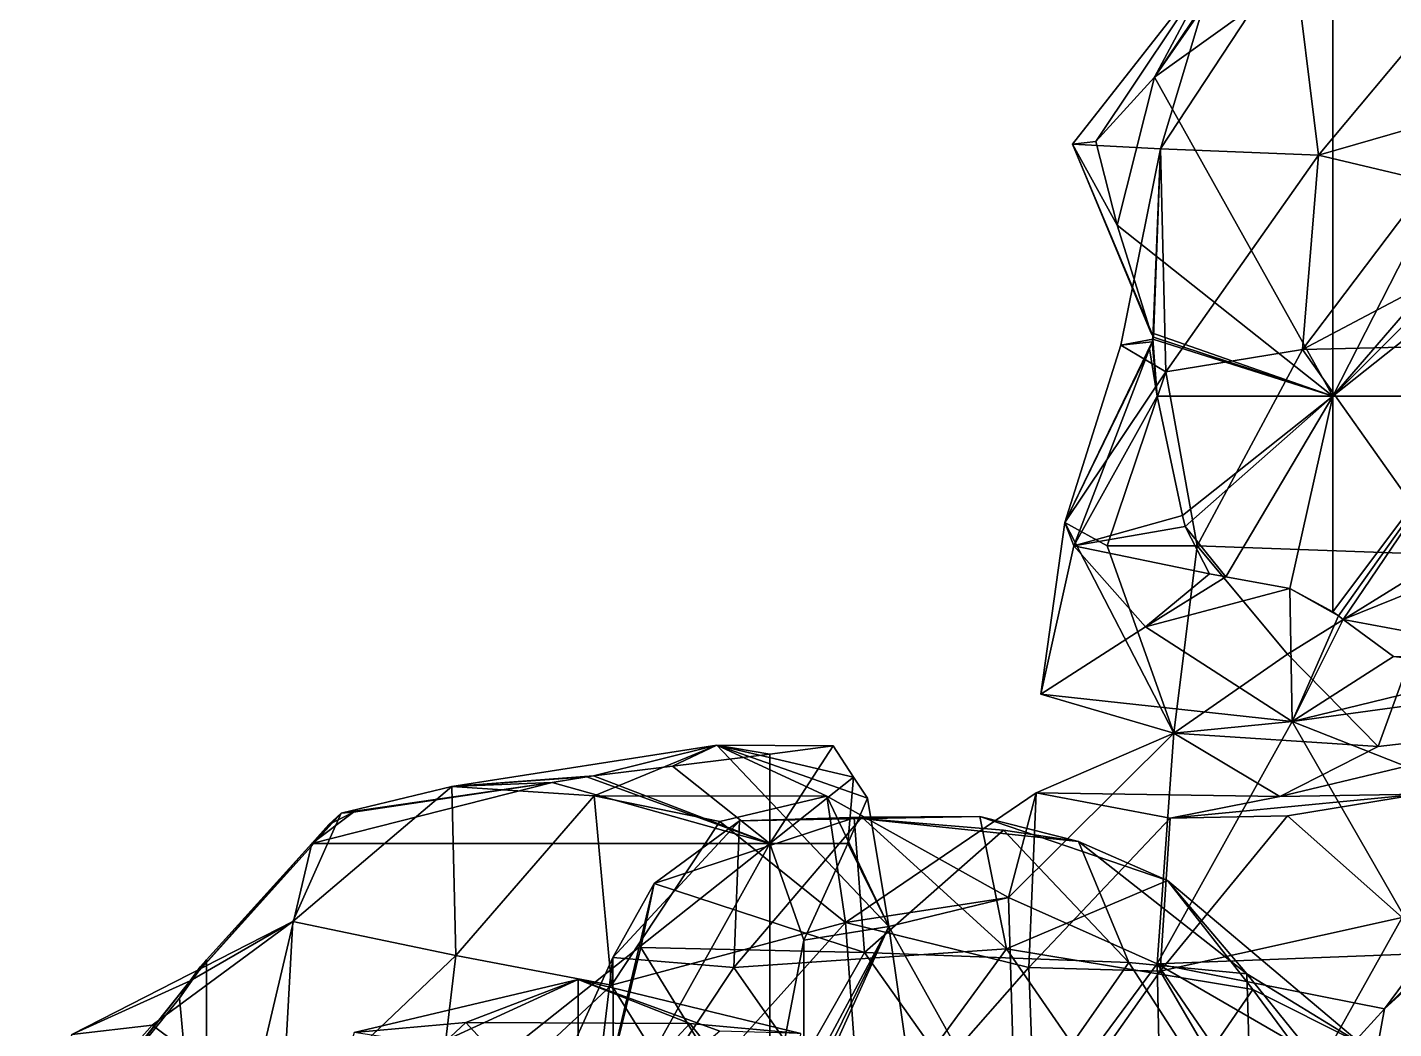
# Model space of a CAD drawing. Extents: x 290034 to 295698, y 4553723 to 4561693.
# Drawn here: x 294004.1 to 294125.4, y 4559452.1 to 4559540.9 of the extents above; entities that cross this region are included whole.
import ezdxf

# ---------------------------------------------------------------- set-up
doc = ezdxf.new("R2010")
doc.units = 0
doc.layers.add('Au_ppm_Pref_-_0_2', color=7, linetype='CONTINUOUS')

msp = doc.modelspace()

# ---------------------------------------------------------------- linework, layer by layer
at = {"layer": 'Au_ppm_Pref_-_0_2'}
for points in [[(294104.17, 4559536.5, 1934.37), (294114.2, 4559551.44, 1936.16), (294110.63, 4559545.8, 1936.25)], [(294104.17, 4559536.5, 1934.37), (294109.75, 4559546.98, 1930.28), (294114.2, 4559551.44, 1936.16)], [(294104.17, 4559536.5, 1934.37), (294120, 4559547.87, 1936.69), (294120, 4559508.19, 1928.71)], [(294110.63, 4559545.8, 1936.25), (294120, 4559547.87, 1936.69), (294104.17, 4559536.5, 1934.37)], [(294116.46, 4559548.01, 1924.53), (294104.69, 4559530.13, 1924.44), (294118.73, 4559529.59, 1918.84)], [(294116.46, 4559548.01, 1924.53), (294109.75, 4559546.98, 1930.28), (294104.69, 4559530.13, 1924.44)], [(294116.46, 4559548.01, 1924.53), (294118.73, 4559529.59, 1918.84), (294128.57, 4559541.35, 1920.74)], [(294140.25, 4559547.87, 1933.17), (294146.6, 4559538.99, 1930.28), (294120, 4559508.19, 1928.71)], [(294140.25, 4559547.87, 1933.17), (294120, 4559508.19, 1928.71), (294120, 4559547.87, 1936.69)], [(294096.9, 4559530.55, 1930.28), (294109.75, 4559546.98, 1930.28), (294098.96, 4559530.79, 1933.21)], [(294104.69, 4559530.13, 1924.44), (294109.75, 4559546.98, 1930.28), (294096.9, 4559530.55, 1930.28)], [(294098.96, 4559530.79, 1933.21), (294109.75, 4559546.98, 1930.28), (294104.17, 4559536.5, 1934.37)], [(294139.57, 4559535.59, 1917.19), (294128.57, 4559541.35, 1920.74), (294118.73, 4559529.59, 1918.84)], [(294146.6, 4559538.99, 1930.28), (294147.97, 4559536.12, 1929.47), (294120, 4559508.19, 1928.71)], [(294098.96, 4559530.79, 1933.21), (294104.17, 4559536.5, 1934.37), (294100.86, 4559523.38, 1931.72)], [(294104.17, 4559536.5, 1934.37), (294120, 4559508.19, 1928.71), (294100.86, 4559523.38, 1931.72)], [(294128.57, 4559527.23, 1913.57), (294139.57, 4559535.59, 1917.19), (294118.73, 4559529.59, 1918.84)], [(294151.27, 4559533.01, 1928.26), (294120, 4559508.19, 1928.71), (294147.97, 4559536.12, 1929.47)], [(294134.35, 4559508.19, 1926.97), (294120, 4559508.19, 1928.71), (294151.27, 4559533.01, 1928.26)], [(294100.86, 4559523.38, 1931.72), (294096.9, 4559530.55, 1930.28), (294098.96, 4559530.79, 1933.21)], [(294103.83, 4559513.83, 1930.52), (294096.9, 4559530.55, 1930.28), (294100.86, 4559523.38, 1931.72)], [(294103.83, 4559513.83, 1930.52), (294104.07, 4559513.44, 1930.46), (294096.9, 4559530.55, 1930.28)], [(294096.9, 4559530.55, 1930.28), (294104.07, 4559513.44, 1930.46), (294104.69, 4559530.13, 1924.44)], [(294104.69, 4559530.13, 1924.44), (294104.03, 4559513.24, 1930.44), (294101.17, 4559512.73, 1924.34)], [(294104.69, 4559530.13, 1924.44), (294101.17, 4559512.73, 1924.34), (294105.18, 4559510.35, 1919.15)], [(294104.69, 4559530.13, 1924.44), (294104.07, 4559513.44, 1930.46), (294104.03, 4559513.24, 1930.44)], [(294118.73, 4559529.59, 1918.84), (294104.69, 4559530.13, 1924.44), (294105.18, 4559510.35, 1919.15)], [(294117.32, 4559512.33, 1912.67), (294118.73, 4559529.59, 1918.84), (294105.18, 4559510.35, 1919.15)], [(294128.57, 4559527.23, 1913.57), (294118.73, 4559529.59, 1918.84), (294117.32, 4559512.33, 1912.67)], [(294117.32, 4559512.33, 1912.67), (294134.89, 4559521.61, 1912.46), (294128.57, 4559527.23, 1913.57)], [(294100.86, 4559523.38, 1931.72), (294120, 4559508.19, 1928.71), (294103.83, 4559513.83, 1930.52)], [(294134.89, 4559521.61, 1912.46), (294117.32, 4559512.33, 1912.67), (294133.8, 4559512.73, 1908.99)], [(294103.83, 4559513.83, 1930.52), (294120, 4559508.19, 1928.71), (294104.07, 4559513.44, 1930.46)], [(294096.2, 4559496.97, 1923.46), (294103.95, 4559513.02, 1930.42), (294103.73, 4559512.39, 1930.37)], [(294096.2, 4559496.97, 1923.46), (294101.17, 4559512.73, 1924.34), (294103.95, 4559513.02, 1930.42)], [(294105.18, 4559510.35, 1919.15), (294101.17, 4559512.73, 1924.34), (294096.2, 4559496.97, 1923.46)], [(294096.2, 4559496.97, 1923.46), (294103.73, 4559512.39, 1930.37), (294097, 4559494.91, 1927.35)], [(294097, 4559494.91, 1927.35), (294103.73, 4559512.39, 1930.37), (294104.39, 4559508.19, 1929.89)], [(294104.03, 4559513.24, 1930.44), (294103.95, 4559513.02, 1930.42), (294101.17, 4559512.73, 1924.34)], [(294103.95, 4559513.02, 1930.42), (294104.39, 4559508.19, 1929.89), (294103.73, 4559512.39, 1930.37)], [(294104.03, 4559513.24, 1930.44), (294104.39, 4559508.19, 1929.89), (294103.95, 4559513.02, 1930.42)], [(294104.07, 4559513.44, 1930.46), (294120, 4559508.19, 1928.71), (294104.03, 4559513.24, 1930.44)], [(294120, 4559508.19, 1928.71), (294104.39, 4559508.19, 1929.89), (294104.03, 4559513.24, 1930.44)], [(294117.32, 4559512.33, 1912.67), (294130.21, 4559494.1, 1913.45), (294133.8, 4559512.73, 1908.99)], [(294105.18, 4559510.35, 1919.15), (294107.95, 4559494.91, 1914.62), (294117.32, 4559512.33, 1912.67)], [(294117.32, 4559512.33, 1912.67), (294107.95, 4559494.91, 1914.62), (294130.21, 4559494.1, 1913.45)], [(294096.2, 4559496.97, 1923.46), (294099.96, 4559494.91, 1918.4), (294105.18, 4559510.35, 1919.15)], [(294105.18, 4559510.35, 1919.15), (294099.96, 4559494.91, 1918.4), (294107.95, 4559494.91, 1914.62)], [(294097, 4559494.91, 1927.35), (294104.39, 4559508.19, 1929.89), (294106.65, 4559497.59, 1928.75)], [(294120, 4559508.19, 1928.71), (294106.65, 4559497.59, 1928.75), (294104.39, 4559508.19, 1929.89)], [(294120, 4559508.19, 1928.71), (294106.9, 4559496.62, 1928.65), (294106.65, 4559497.59, 1928.75)], [(294120, 4559508.19, 1928.71), (294110.51, 4559492.16, 1928.01), (294106.9, 4559496.62, 1928.65)], [(294110.51, 4559492.16, 1928.01), (294120, 4559508.19, 1928.71), (294116.17, 4559491.14, 1927.51)], [(294116.17, 4559491.14, 1927.51), (294120, 4559508.19, 1928.71), (294120, 4559489.07, 1927.06)], [(294120, 4559489.07, 1927.06), (294134.35, 4559508.19, 1926.97), (294120.49, 4559488.71, 1926.97)], [(294120, 4559489.07, 1927.06), (294120, 4559508.19, 1928.71), (294134.35, 4559508.19, 1926.97)], [(294120.49, 4559488.71, 1926.97), (294134.35, 4559508.19, 1926.97), (294120.92, 4559488.39, 1926.89)], [(294170, 4559508.19, 1922.65), (294138.73, 4559485.06, 1924.44), (294120.92, 4559488.39, 1926.89)], [(294134.35, 4559508.19, 1926.97), (294170, 4559508.19, 1922.65), (294120.92, 4559488.39, 1926.89)], [(294094.07, 4559481.76, 1924.34), (294096.2, 4559496.97, 1923.46), (294097, 4559494.91, 1927.35)], [(294094.07, 4559481.76, 1924.34), (294105.88, 4559478.3, 1918.68), (294096.2, 4559496.97, 1923.46)], [(294105.88, 4559478.3, 1918.68), (294099.96, 4559494.91, 1918.4), (294096.2, 4559496.97, 1923.46)], [(294106.9, 4559496.62, 1928.65), (294097, 4559494.91, 1927.35), (294106.65, 4559497.59, 1928.75)], [(294097, 4559494.91, 1927.35), (294106.9, 4559496.62, 1928.65), (294109.05, 4559492.42, 1928.13)], [(294106.9, 4559496.62, 1928.65), (294110.51, 4559492.16, 1928.01), (294109.05, 4559492.42, 1928.13)], [(294094.07, 4559481.76, 1924.34), (294097, 4559494.91, 1927.35), (294103.37, 4559487.73, 1926.73)], [(294097, 4559494.91, 1927.35), (294109.05, 4559492.42, 1928.13), (294103.37, 4559487.73, 1926.73)], [(294099.96, 4559494.91, 1918.4), (294105.88, 4559478.3, 1918.68), (294107.95, 4559494.91, 1914.62)], [(294105.88, 4559478.3, 1918.68), (294115.97, 4559485.29, 1915.19), (294107.95, 4559494.91, 1914.62)], [(294130.21, 4559494.1, 1913.45), (294107.95, 4559494.91, 1914.62), (294115.97, 4559485.29, 1915.19)], [(294130.21, 4559494.1, 1913.45), (294115.97, 4559485.29, 1915.19), (294124.01, 4559477.1, 1916.25)], [(294130.21, 4559494.1, 1913.45), (294124.01, 4559477.1, 1916.25), (294142.99, 4559479.3, 1911.57)], [(294103.37, 4559487.73, 1926.73), (294109.05, 4559492.42, 1928.13), (294110.51, 4559492.16, 1928.01)], [(294103.37, 4559487.73, 1926.73), (294110.51, 4559492.16, 1928.01), (294116.17, 4559491.14, 1927.51)], [(294103.37, 4559487.73, 1926.73), (294116.17, 4559491.14, 1927.51), (294116.39, 4559479.33, 1923.59)], [(294120.49, 4559488.71, 1926.97), (294116.17, 4559491.14, 1927.51), (294120, 4559489.07, 1927.06)], [(294116.39, 4559479.33, 1923.59), (294116.17, 4559491.14, 1927.51), (294120.49, 4559488.71, 1926.97)], [(294116.39, 4559479.33, 1923.59), (294120.49, 4559488.71, 1926.97), (294120.92, 4559488.39, 1926.89)], [(294125.38, 4559485.08, 1926.06), (294116.39, 4559479.33, 1923.59), (294120.92, 4559488.39, 1926.89)], [(294120.92, 4559488.39, 1926.89), (294138.73, 4559485.06, 1924.44), (294125.38, 4559485.08, 1926.06)], [(294116.39, 4559479.33, 1923.59), (294094.07, 4559481.76, 1924.34), (294103.37, 4559487.73, 1926.73)], [(294124.01, 4559477.1, 1916.25), (294115.97, 4559485.29, 1915.19), (294105.88, 4559478.3, 1918.68)], [(294135.44, 4559483.98, 1924.75), (294116.39, 4559479.33, 1923.59), (294125.38, 4559485.08, 1926.06)], [(294125.38, 4559485.08, 1926.06), (294138.73, 4559485.06, 1924.44), (294135.44, 4559483.98, 1924.75)], [(294138.91, 4559482.39, 1923.64), (294116.39, 4559479.33, 1923.59), (294135.44, 4559483.98, 1924.75)], [(294116.39, 4559479.33, 1923.59), (294138.91, 4559482.39, 1923.64), (294131.25, 4559473.47, 1920.87)], [(294094.07, 4559481.76, 1924.34), (294116.39, 4559479.33, 1923.59), (294105.88, 4559478.3, 1918.68)], [(294105.88, 4559478.3, 1918.68), (294116.39, 4559479.33, 1923.59), (294104.39, 4559457.82, 1923.37)], [(294128.24, 4559458.73, 1923.41), (294104.39, 4559457.82, 1923.37), (294116.39, 4559479.33, 1923.59)], [(294142.99, 4559479.3, 1911.57), (294124.01, 4559477.1, 1916.25), (294115.3, 4559472.66, 1912.4)], [(294115.3, 4559472.66, 1912.4), (294127.69, 4559472.87, 1906.81), (294142.99, 4559479.3, 1911.57)], [(294131.25, 4559473.47, 1920.87), (294128.24, 4559458.73, 1923.41), (294116.39, 4559479.33, 1923.59)], [(294065.32, 4559477.23, 1924.42), (294054.35, 4559474.49, 1930.22), (294041.77, 4559473.56, 1924.86)], [(294041.77, 4559473.56, 1924.86), (294054.41, 4559472.74, 1919.18), (294065.32, 4559477.23, 1924.42)], [(294065.32, 4559477.23, 1924.42), (294061.37, 4559475.35, 1929.95), (294054.35, 4559474.49, 1930.22)], [(294075.06, 4559472.69, 1918.4), (294065.32, 4559477.23, 1924.42), (294054.41, 4559472.74, 1919.18)], [(294065.32, 4559477.23, 1924.42), (294070, 4559476.42, 1929.59), (294061.37, 4559475.35, 1929.95)], [(294065.32, 4559477.23, 1924.42), (294075.63, 4559477.15, 1929.23), (294070, 4559476.42, 1929.59)], [(294075.63, 4559477.15, 1929.23), (294065.32, 4559477.23, 1924.42), (294077.43, 4559474.39, 1928.84)], [(294077.43, 4559474.39, 1928.84), (294065.32, 4559477.23, 1924.42), (294078.68, 4559472.52, 1928.59)], [(294078.68, 4559472.52, 1928.59), (294065.32, 4559477.23, 1924.42), (294080.57, 4559461.12, 1924.39)], [(294075.06, 4559472.69, 1918.4), (294080.57, 4559461.12, 1924.39), (294065.32, 4559477.23, 1924.42)], [(294093.67, 4559473, 1912.46), (294105.88, 4559478.3, 1918.68), (294091.21, 4559463.71, 1918.92)], [(294104.39, 4559457.82, 1923.37), (294091.21, 4559463.71, 1918.92), (294105.88, 4559478.3, 1918.68)], [(294093.67, 4559473, 1912.46), (294115.3, 4559472.66, 1912.4), (294105.88, 4559478.3, 1918.68)], [(294105.88, 4559478.3, 1918.68), (294115.3, 4559472.66, 1912.4), (294124.01, 4559477.1, 1916.25)], [(294061.37, 4559475.35, 1929.95), (294070, 4559476.42, 1929.59), (294070, 4559468.5, 1928.87)], [(294070, 4559476.42, 1929.59), (294075.63, 4559477.15, 1929.23), (294070, 4559468.5, 1928.87)], [(294075.63, 4559477.15, 1929.23), (294077.43, 4559474.39, 1928.84), (294070, 4559468.5, 1928.87)], [(294061.37, 4559475.35, 1929.95), (294070, 4559468.5, 1928.87), (294054.35, 4559474.49, 1930.22)], [(294033.06, 4559471.28, 1931.01), (294050.68, 4559473.92, 1930.36), (294029.35, 4559468.5, 1930.94)], [(294050.68, 4559473.92, 1930.36), (294070, 4559468.5, 1928.87), (294029.35, 4559468.5, 1930.94)], [(294031.95, 4559471.19, 1930.28), (294050.68, 4559473.92, 1930.36), (294033.06, 4559471.28, 1931.01)], [(294041.77, 4559473.56, 1924.86), (294050.68, 4559473.92, 1930.36), (294031.95, 4559471.19, 1930.28)], [(294041.77, 4559473.56, 1924.86), (294054.35, 4559474.49, 1930.22), (294053.78, 4559474.4, 1930.24)], [(294041.77, 4559473.56, 1924.86), (294053.78, 4559474.4, 1930.24), (294050.68, 4559473.92, 1930.36)], [(294053.78, 4559474.4, 1930.24), (294070, 4559468.5, 1928.87), (294050.68, 4559473.92, 1930.36)], [(294054.35, 4559474.49, 1930.22), (294070, 4559468.5, 1928.87), (294053.78, 4559474.4, 1930.24)], [(294070, 4559468.5, 1928.87), (294077.43, 4559474.39, 1928.84), (294076.93, 4559468.5, 1928.37)], [(294076.93, 4559468.5, 1928.37), (294077.43, 4559474.39, 1928.84), (294078.68, 4559472.52, 1928.59)], [(294041.77, 4559473.56, 1924.86), (294031.95, 4559471.19, 1930.28), (294027.65, 4559461.59, 1924.03)], [(294041.77, 4559473.56, 1924.86), (294027.65, 4559461.59, 1924.03), (294042.13, 4559458.57, 1918.8)], [(294041.77, 4559473.56, 1924.86), (294042.13, 4559458.57, 1918.8), (294054.41, 4559472.74, 1919.18)], [(294055.96, 4559455.92, 1913.32), (294054.41, 4559472.74, 1919.18), (294042.13, 4559458.57, 1918.8)], [(294075.06, 4559472.69, 1918.4), (294054.41, 4559472.74, 1919.18), (294065.57, 4559470.45, 1914.68)], [(294055.96, 4559455.92, 1913.32), (294065.57, 4559470.45, 1914.68), (294054.41, 4559472.74, 1919.18)], [(294075.06, 4559472.69, 1918.4), (294065.57, 4559470.45, 1914.68), (294076.74, 4559461.5, 1911.74)], [(294091.21, 4559463.71, 1918.92), (294080.57, 4559461.12, 1924.39), (294075.06, 4559472.69, 1918.4)], [(294075.06, 4559472.69, 1918.4), (294076.74, 4559461.5, 1911.74), (294091.21, 4559463.71, 1918.92)], [(294076.74, 4559461.5, 1911.74), (294093.67, 4559473, 1912.46), (294091.21, 4559463.71, 1918.92)], [(294093.67, 4559473, 1912.46), (294076.74, 4559461.5, 1911.74), (294093.01, 4559457.49, 1907.09)], [(294080.57, 4559461.12, 1924.39), (294076.93, 4559468.5, 1928.37), (294078.68, 4559472.52, 1928.59)], [(294093.67, 4559473, 1912.46), (294093.01, 4559457.49, 1907.09), (294105.56, 4559470.76, 1907.61)], [(294093.67, 4559473, 1912.46), (294105.56, 4559470.76, 1907.61), (294115.3, 4559472.66, 1912.4)], [(294105.56, 4559470.76, 1907.61), (294127.69, 4559472.87, 1906.81), (294115.3, 4559472.66, 1912.4)], [(294105.56, 4559470.76, 1907.61), (294115.97, 4559470.95, 1902.63), (294127.69, 4559472.87, 1906.81)], [(294127.69, 4559472.87, 1906.81), (294115.97, 4559470.95, 1902.63), (294126.14, 4559461.93, 1899.63)], [(294029.35, 4559468.5, 1930.94), (294018.54, 4559456.31, 1929.61), (294031.95, 4559471.19, 1930.28)], [(294018.54, 4559456.31, 1929.61), (294027.65, 4559461.59, 1924.03), (294031.95, 4559471.19, 1930.28)], [(294030.86, 4559470.17, 1931.02), (294033.06, 4559471.28, 1931.01), (294029.35, 4559468.5, 1930.94)], [(294029.35, 4559468.5, 1930.94), (294031.95, 4559471.19, 1930.28), (294030.86, 4559470.17, 1931.02)], [(294030.86, 4559470.17, 1931.02), (294031.95, 4559471.19, 1930.28), (294033.06, 4559471.28, 1931.01)], [(294055.96, 4559455.92, 1913.32), (294076.74, 4559461.5, 1911.74), (294065.57, 4559470.45, 1914.68)], [(294056.07, 4559458.37, 1876.26), (294067.31, 4559470.51, 1875.45), (294066.82, 4559457.48, 1881.58)], [(294056.07, 4559458.37, 1876.26), (294059.75, 4559464.95, 1869.95), (294067.31, 4559470.51, 1875.45)], [(294059.75, 4559464.95, 1869.95), (294077.49, 4559470.79, 1871.45), (294067.31, 4559470.51, 1875.45)], [(294077.49, 4559470.79, 1871.45), (294059.75, 4559464.95, 1869.95), (294078.42, 4559458.84, 1865.01)], [(294091.04, 4559459.14, 1882.31), (294066.82, 4559457.48, 1881.58), (294078.17, 4559470.84, 1880.68)], [(294067.31, 4559470.51, 1875.45), (294078.17, 4559470.84, 1880.68), (294066.82, 4559457.48, 1881.58)], [(294088.67, 4559470.89, 1875.75), (294078.17, 4559470.84, 1880.68), (294067.31, 4559470.51, 1875.45)], [(294088.67, 4559470.89, 1875.75), (294067.31, 4559470.51, 1875.45), (294077.49, 4559470.79, 1871.45)], [(294088.67, 4559470.89, 1875.75), (294077.49, 4559470.79, 1871.45), (294097.43, 4559468.69, 1870.89)], [(294097.43, 4559468.69, 1870.89), (294077.49, 4559470.79, 1871.45), (294090.77, 4559469.67, 1867.42)], [(294077.49, 4559470.79, 1871.45), (294078.42, 4559458.84, 1865.01), (294090.77, 4559469.67, 1867.42)], [(294091.04, 4559459.14, 1882.31), (294078.17, 4559470.84, 1880.68), (294088.67, 4559470.89, 1875.75)], [(294091.04, 4559459.14, 1882.31), (294088.67, 4559470.89, 1875.75), (294105.31, 4559465.22, 1876.88)], [(294097.43, 4559468.69, 1870.89), (294105.31, 4559465.22, 1876.88), (294088.67, 4559470.89, 1875.75)], [(294104.66, 4559457.18, 1901.89), (294105.56, 4559470.76, 1907.61), (294093.01, 4559457.49, 1907.09)], [(294104.66, 4559457.18, 1901.89), (294126.14, 4559461.93, 1899.63), (294115.97, 4559470.95, 1902.63)], [(294104.66, 4559457.18, 1901.89), (294115.97, 4559470.95, 1902.63), (294105.56, 4559470.76, 1907.61)], [(294090.77, 4559469.67, 1867.42), (294078.42, 4559458.84, 1865.01), (294101.9, 4559457.95, 1866.09)], [(294097.43, 4559468.69, 1870.89), (294090.77, 4559469.67, 1867.42), (294101.9, 4559457.95, 1866.09)], [(294020, 4559458.17, 1930.65), (294018.54, 4559456.31, 1929.61), (294029.35, 4559468.5, 1930.94)], [(294029.35, 4559468.5, 1930.94), (294020, 4559428.82, 1928.49), (294020, 4559458.17, 1930.65)], [(294070, 4559468.5, 1928.87), (294020, 4559428.82, 1928.49), (294029.35, 4559468.5, 1930.94)], [(294047.9, 4559428.82, 1926.97), (294020, 4559428.82, 1928.49), (294070, 4559468.5, 1928.87)], [(294070, 4559468.5, 1928.87), (294070, 4559444.24, 1926.97), (294047.9, 4559428.82, 1926.97)], [(294073.03, 4559459.92, 1927.98), (294070, 4559468.5, 1928.87), (294076.93, 4559468.5, 1928.37)], [(294073.03, 4559459.92, 1927.98), (294070, 4559444.24, 1926.97), (294070, 4559468.5, 1928.87)], [(294076.93, 4559468.5, 1928.37), (294080.57, 4559461.12, 1924.39), (294073.03, 4559459.92, 1927.98)], [(294112.36, 4559456.93, 1872.01), (294105.31, 4559465.22, 1876.88), (294097.43, 4559468.69, 1870.89)], [(294112.36, 4559456.93, 1872.01), (294097.43, 4559468.69, 1870.89), (294101.9, 4559457.95, 1866.09)], [(294091.04, 4559459.14, 1882.31), (294105.31, 4559465.22, 1876.88), (294112.91, 4559455.55, 1880.08)], [(294112.36, 4559456.93, 1872.01), (294122.52, 4559450.72, 1876.83), (294105.31, 4559465.22, 1876.88)], [(294112.91, 4559455.55, 1880.08), (294105.31, 4559465.22, 1876.88), (294122.52, 4559450.72, 1876.83)], [(294056.07, 4559458.37, 1876.26), (294053.93, 4559440.49, 1870.91), (294059.75, 4559464.95, 1869.95)], [(294059.75, 4559464.95, 1869.95), (294053.93, 4559440.49, 1870.91), (294058.57, 4559459.28, 1867.59)], [(294059.75, 4559464.95, 1869.95), (294058.57, 4559459.28, 1867.59), (294078.42, 4559458.84, 1865.01)], [(294091.21, 4559463.71, 1918.92), (294091.87, 4559440.89, 1924.73), (294080.57, 4559461.12, 1924.39)], [(294091.21, 4559463.71, 1918.92), (294104.39, 4559457.82, 1923.37), (294091.87, 4559440.89, 1924.73)], [(294015.18, 4559452.39, 1920.7), (294027.65, 4559461.59, 1924.03), (294008.04, 4559451.56, 1924.34)], [(294008.04, 4559451.56, 1924.34), (294027.65, 4559461.59, 1924.03), (294018.54, 4559456.31, 1929.61)], [(294026.7, 4559443.86, 1918.02), (294027.65, 4559461.59, 1924.03), (294015.18, 4559452.39, 1920.7)], [(294026.7, 4559443.86, 1918.02), (294042.13, 4559458.57, 1918.8), (294027.65, 4559461.59, 1924.03)], [(294055.96, 4559455.92, 1913.32), (294062.45, 4559445.58, 1909.62), (294076.74, 4559461.5, 1911.74)], [(294078.23, 4559440.69, 1907.6), (294076.74, 4559461.5, 1911.74), (294062.45, 4559445.58, 1909.62)], [(294093.01, 4559457.49, 1907.09), (294076.74, 4559461.5, 1911.74), (294078.23, 4559440.69, 1907.6)], [(294126.14, 4559461.93, 1899.63), (294104.66, 4559457.18, 1901.89), (294114.29, 4559440.73, 1899.69)], [(294126.14, 4559461.93, 1899.63), (294114.29, 4559440.73, 1899.69), (294134.37, 4559441.46, 1897.38)], [(294073.03, 4559459.92, 1927.98), (294080.57, 4559461.12, 1924.39), (294073.04, 4559447.03, 1926.97)], [(294073.04, 4559445.72, 1926.87), (294080.57, 4559461.12, 1924.39), (294073.05, 4559444.52, 1926.77)], [(294073.04, 4559447.03, 1926.97), (294080.57, 4559461.12, 1924.39), (294073.04, 4559445.72, 1926.87)], [(294073.05, 4559444.52, 1926.77), (294080.57, 4559461.12, 1924.39), (294083.45, 4559441.13, 1925.76)], [(294080.57, 4559461.12, 1924.39), (294091.87, 4559440.89, 1924.73), (294083.45, 4559441.13, 1925.76)], [(294053.93, 4559440.49, 1870.91), (294069, 4559442.29, 1865.3), (294058.57, 4559459.28, 1867.59)], [(294078.42, 4559458.84, 1865.01), (294058.57, 4559459.28, 1867.59), (294069, 4559442.29, 1865.3)], [(294091.04, 4559459.14, 1882.31), (294078.06, 4559441.44, 1882.51), (294066.82, 4559457.48, 1881.58)], [(294073.04, 4559447.03, 1926.97), (294070, 4559444.24, 1926.97), (294073.03, 4559459.92, 1927.98)], [(294091.04, 4559459.14, 1882.31), (294103.23, 4559441.5, 1882.78), (294078.06, 4559441.44, 1882.51)], [(294112.91, 4559455.55, 1880.08), (294103.23, 4559441.5, 1882.78), (294091.04, 4559459.14, 1882.31)], [(294129.76, 4559458.52, 1923.32), (294131.09, 4559459.7, 1923.31), (294120, 4559428.82, 1921.29)], [(294170, 4559428.82, 1916.38), (294120, 4559428.82, 1921.29), (294131.09, 4559459.7, 1923.31)], [(294020, 4559458.17, 1930.65), (294017.6, 4559454.78, 1930.51), (294019.44, 4559457.55, 1930.63)], [(294020, 4559458.17, 1930.65), (294020, 4559428.82, 1928.49), (294017.6, 4559454.78, 1930.51)], [(294019.44, 4559457.55, 1930.63), (294018.54, 4559456.31, 1929.61), (294020, 4559458.17, 1930.65)], [(294042.13, 4559458.57, 1918.8), (294026.7, 4559443.86, 1918.02), (294040.06, 4559441.11, 1912.81)], [(294055.96, 4559455.92, 1913.32), (294042.13, 4559458.57, 1918.8), (294040.06, 4559441.11, 1912.81)], [(294048.41, 4559441.46, 1876.83), (294056.07, 4559458.37, 1876.26), (294056.17, 4559441.46, 1881.26)], [(294056.07, 4559458.37, 1876.26), (294048.41, 4559441.46, 1876.83), (294053.93, 4559440.49, 1870.91)], [(294056.07, 4559458.37, 1876.26), (294066.82, 4559457.48, 1881.58), (294056.17, 4559441.46, 1881.26)], [(294069, 4559442.29, 1865.3), (294090.54, 4559441.69, 1863.99), (294078.42, 4559458.84, 1865.01)], [(294090.54, 4559441.69, 1863.99), (294101.9, 4559457.95, 1866.09), (294078.42, 4559458.84, 1865.01)], [(294112.85, 4559441, 1865.18), (294101.9, 4559457.95, 1866.09), (294090.54, 4559441.69, 1863.99)], [(294104.39, 4559457.82, 1923.37), (294104.76, 4559441.29, 1923.91), (294091.87, 4559440.89, 1924.73)], [(294112.36, 4559456.93, 1872.01), (294101.9, 4559457.95, 1866.09), (294112.85, 4559441, 1865.18)], [(294128.24, 4559458.73, 1923.41), (294124.6, 4559453.83, 1923.36), (294104.39, 4559457.82, 1923.37)], [(294104.39, 4559457.82, 1923.37), (294114.42, 4559443.23, 1923.24), (294104.76, 4559441.29, 1923.91)], [(294104.39, 4559457.82, 1923.37), (294120, 4559448.79, 1923.3), (294114.42, 4559443.23, 1923.24)], [(294104.39, 4559457.82, 1923.37), (294124.6, 4559453.83, 1923.36), (294120, 4559448.79, 1923.3)], [(294129.76, 4559458.52, 1923.32), (294120, 4559428.82, 1921.29), (294124.6, 4559453.83, 1923.36)], [(294128.86, 4559458.05, 1923.36), (294124.6, 4559453.83, 1923.36), (294128.24, 4559458.73, 1923.41)], [(294128.86, 4559458.05, 1923.36), (294129.76, 4559458.52, 1923.32), (294124.6, 4559453.83, 1923.36)], [(294017.6, 4559454.78, 1930.51), (294018.54, 4559456.31, 1929.61), (294019.44, 4559457.55, 1930.63)], [(294078.06, 4559441.44, 1882.51), (294056.17, 4559441.46, 1881.26), (294066.82, 4559457.48, 1881.58)], [(294078.23, 4559440.69, 1907.6), (294093.6, 4559441.46, 1901.92), (294093.01, 4559457.49, 1907.09)], [(294104.66, 4559457.18, 1901.89), (294093.01, 4559457.49, 1907.09), (294093.6, 4559441.46, 1901.92)], [(294104.66, 4559457.18, 1901.89), (294093.6, 4559441.46, 1901.92), (294114.29, 4559440.73, 1899.69)], [(294112.36, 4559456.93, 1872.01), (294125.87, 4559440.26, 1871.33), (294122.52, 4559450.72, 1876.83)], [(294112.36, 4559456.93, 1872.01), (294112.85, 4559441, 1865.18), (294125.87, 4559440.26, 1871.33)], [(294005.77, 4559440.11, 1929.97), (294005.18, 4559439.53, 1929.5), (294018.54, 4559456.31, 1929.61)], [(294008.04, 4559451.56, 1924.34), (294018.54, 4559456.31, 1929.61), (294005.18, 4559439.53, 1929.5)], [(294005.77, 4559440.11, 1929.97), (294018.54, 4559456.31, 1929.61), (294017.6, 4559454.78, 1930.51)], [(294052.99, 4559456.43, 1852.68), (294040.37, 4559450.64, 1856.13), (294033.12, 4559451.72, 1853.07)], [(294052.99, 4559456.43, 1852.68), (294033.12, 4559451.72, 1853.07), (294043.03, 4559452.62, 1848.1)], [(294055.96, 4559455.92, 1913.32), (294040.06, 4559441.11, 1912.81), (294062.45, 4559445.58, 1909.62)], [(294052.99, 4559456.43, 1852.68), (294052.99, 4559441.24, 1858.28), (294040.37, 4559450.64, 1856.13)], [(294062.9, 4559452.52, 1848.12), (294052.99, 4559456.43, 1852.68), (294043.03, 4559452.62, 1848.1)], [(294062.9, 4559452.52, 1848.12), (294072.76, 4559451.63, 1853.07), (294052.99, 4559456.43, 1852.68)], [(294052.99, 4559456.43, 1852.68), (294065.57, 4559451.84, 1856.53), (294052.99, 4559441.24, 1858.28)], [(294052.99, 4559456.43, 1852.68), (294072.76, 4559451.63, 1853.07), (294065.57, 4559451.84, 1856.53)], [(294123.29, 4559441.46, 1880.28), (294103.23, 4559441.5, 1882.78), (294112.91, 4559455.55, 1880.08)], [(294123.29, 4559441.46, 1880.28), (294112.91, 4559455.55, 1880.08), (294122.52, 4559450.72, 1876.83)], [(294020, 4559428.82, 1928.49), (294005.77, 4559440.11, 1929.97), (294017.6, 4559454.78, 1930.51)], [(294124.6, 4559453.83, 1923.36), (294120, 4559428.82, 1921.29), (294120, 4559448.79, 1923.3)], [(294004.09, 4559439.84, 1919.23), (294026.7, 4559443.86, 1918.02), (294015.18, 4559452.39, 1920.7)], [(294015.18, 4559452.39, 1920.7), (294008.04, 4559451.56, 1924.34), (294004.09, 4559439.84, 1919.23)], [(294029.67, 4559440.16, 1847.55), (294043.03, 4559452.62, 1848.1), (294033.12, 4559451.72, 1853.07)], [(294029.67, 4559440.16, 1847.55), (294052.97, 4559441.82, 1844.72), (294043.03, 4559452.62, 1848.1)], [(294062.9, 4559452.52, 1848.12), (294043.03, 4559452.62, 1848.1), (294052.97, 4559441.82, 1844.72)], [(294062.9, 4559452.52, 1848.12), (294052.97, 4559441.82, 1844.72), (294071.66, 4559441.46, 1847.98)], [(294062.9, 4559452.52, 1848.12), (294071.66, 4559441.46, 1847.98), (294072.76, 4559451.63, 1853.07)]]:
    msp.add_3dface(points, dxfattribs=at)

doc.saveas('drawing.dxf')
